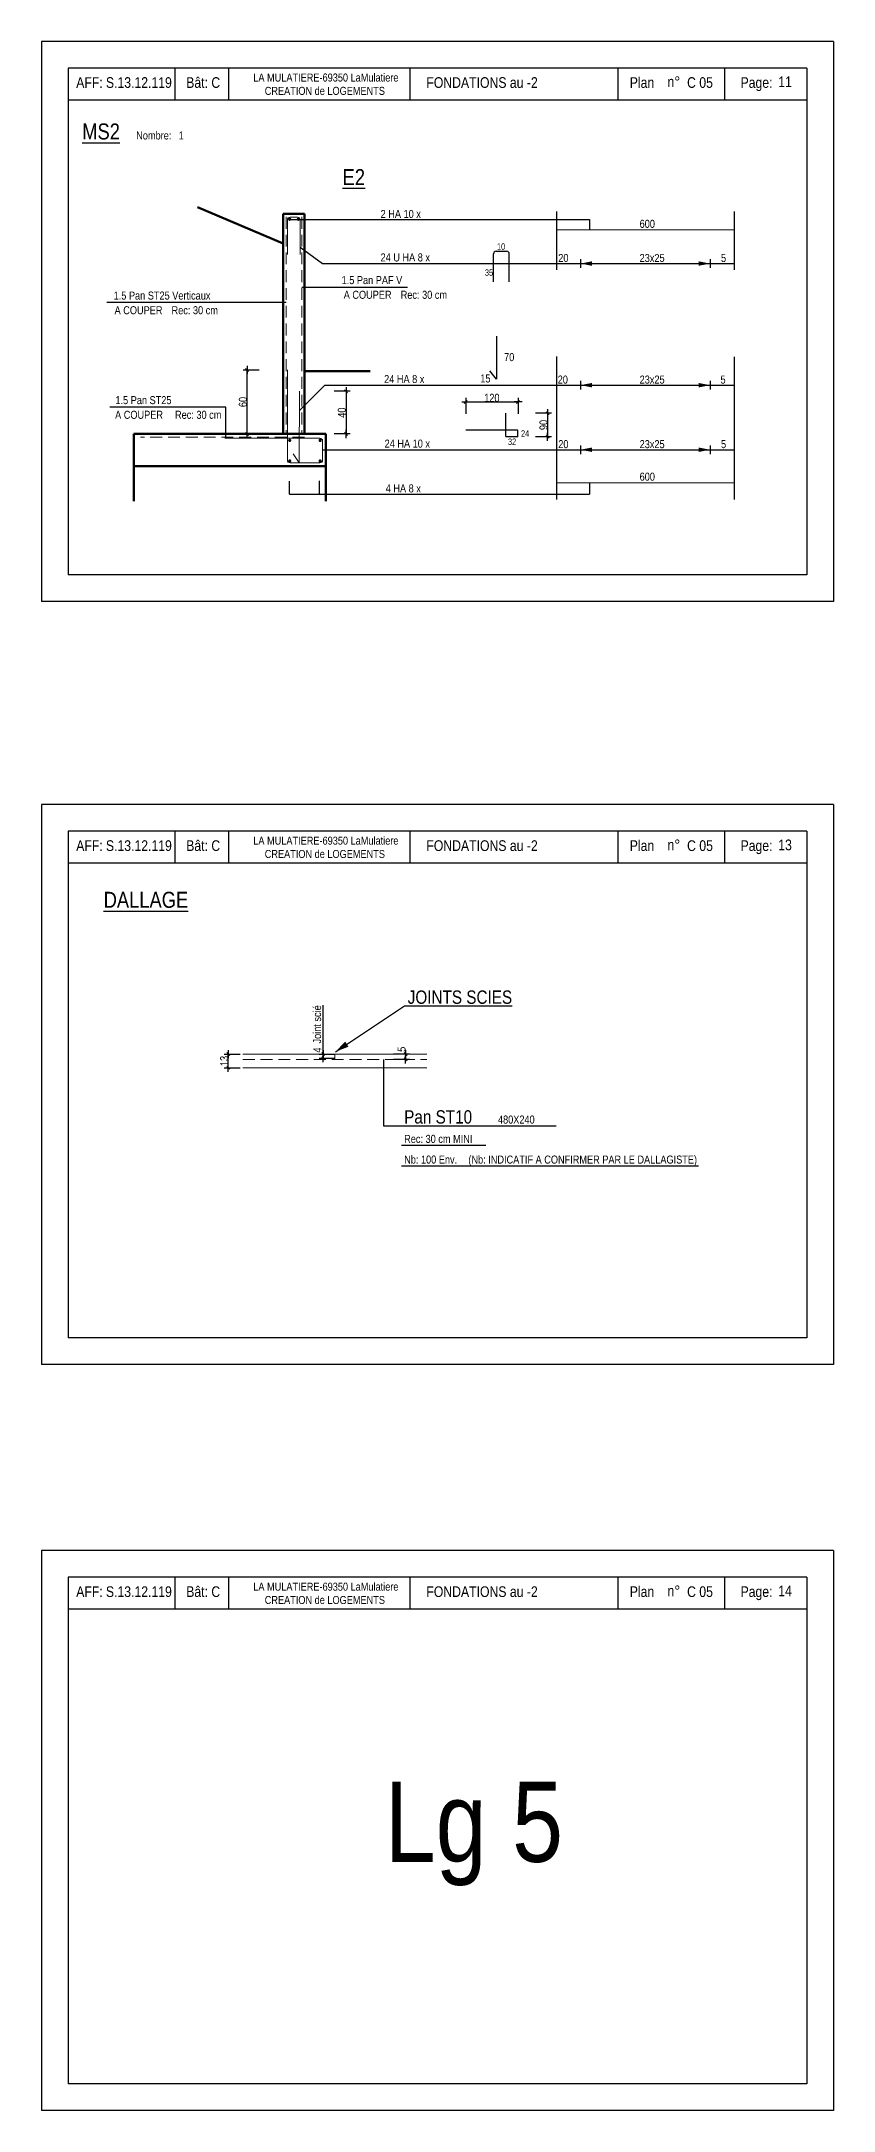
# Model space of a CAD drawing. Header units: centimetres. Extents: x -4990 to 114398, y -61489 to -12305.
# Drawn here: x 84335 to 85820, y -50094 to -46214 of the extents above; entities that cross this region are included whole.
import ezdxf
from ezdxf.enums import TextEntityAlignment as Align

# ---------------------------------------------------------------- set-up
doc = ezdxf.new("R2010")
doc.units = ezdxf.units.CM
doc.header["$LTSCALE"] = 0.5
doc.linetypes.add('CACHE', pattern=[9.525, 6.35, -3.175])
doc.layers.get('DEFPOINTS').update_dxf_attribs({"linetype": 'CONTINUOUS'})
for name, color, linetype in [('01_cote_gen', 4, 'CONTINUOUS'), ('01_fenetres', 171, 'CONTINUOUS'), ('01_linteaux', 2, 'CONTINUOUS'), ('01_texte', 230, 'CONTINUOUS'), ('AA_COTES', 2, 'CONTINUOUS')]:
    doc.layers.add(name, color=color, linetype=linetype)
doc.layers.add('01_murs_coup', color=5, linetype='CONTINUOUS', lineweight=60)
doc.layers.add('01_sem', color=42, linetype='CONTINUOUS', lineweight=15)
doc.styles.add('STYLE2', font='ARIALN.TTF')
doc.dimstyles.new('JB25', dxfattribs={"dimscale": 0.1, "dimtxt": 150, "dimasz": 15, "dimexe": 0.1, "dimexo": 0.1, "dimgap": 0.09, "dimtad": 1, "dimdec": 1, "dimlfac": 0.5, "dimdsep": 46, "dimtxsty": 'STYLE2', "dimblk1": 'BOND_G', "dimblk2": 'BOND_D', "dimsah": 1, "dimcen": 1.5, "dimdle": 0.01, "dimse1": 1, "dimse2": 1, "dimclrd": 4, "dimclre": 2, "dimclrt": 6, "dimazin": 2, "dimtfac": 2.333333, "dimtdec": 1, "dimtix": 1, "dimtmove": 2, "dimatfit": 3, "dimldrblk": 'BOND_G', "dimfxl": 1, "dimtolj": 1, "dimtzin": 0, "dimarcsym": 0})
doc.dimstyles.new('JB50', dxfattribs={"dimscale": 0.1, "dimtxt": 150, "dimasz": 15, "dimexe": 0.1, "dimexo": 0.1, "dimgap": 0.09, "dimtad": 1, "dimdec": 1, "dimdsep": 46, "dimtxsty": 'STYLE2', "dimblk1": 'BOND_G', "dimblk2": 'BOND_D', "dimsah": 1, "dimcen": 1.5, "dimdle": 0.01, "dimse1": 1, "dimse2": 1, "dimclrd": 4, "dimclre": 2, "dimclrt": 6, "dimazin": 2, "dimtfac": 2.333333, "dimtdec": 1, "dimtix": 1, "dimtmove": 2, "dimatfit": 3, "dimldrblk": 'BOND_G', "dimfxl": 1, "dimtolj": 1, "dimtzin": 0, "dimarcsym": 0})

# ---------------------------------------------------------------- blocks, each defined once
blk = doc.blocks.new('BOND_G')
at = {"layer": 'AA_COTES', "color": 0}
for p, q in [((5, 0), (-5, 0)), ((1.8, 1.8), (-1.8, -1.8)), ((0, -5), (0, 15))]:
    blk.add_line(p, q, dxfattribs=at)
blk = doc.blocks.new('BOND_D')
at = {"layer": 'AA_COTES', "color": 0}
for p, q in [((5, 0), (-5, 0)), ((-1.8, -1.8), (1.8, 1.8)), ((0, 5), (0, -15))]:
    blk.add_line(p, q, dxfattribs=at)
blk = doc.blocks.new('*D4377')
at = {"layer": '01_cote_gen', "color": 4, "lineweight": -2, "ltscale": 2, "transparency": 16777216}
blk.add_line((84720.5, -46949), (84720.5, -46832), dxfattribs=at)
at = {"layer": 'DEFPOINTS', "color": 0, "ltscale": 2}
for p in [(84720.5, -46830.5), (84796.1, -46830.5), (84788.1, -46950.5)]:
    blk.add_point(p, dxfattribs=at)
at = {"layer": '01_cote_gen', "color": 4, "lineweight": -2, "ltscale": 2, "transparency": 16777216, "xscale": 1.5, "yscale": 1.5, "zscale": 1.5}
for name, p, rotation in [('BOND_D', (84720.5, -46830.5), 90), ('BOND_G', (84720.5, -46950.5), 270)]:
    blk.add_blockref(name, p, dxfattribs=dict(at, rotation=rotation))
at = {"layer": '01_cote_gen', "color": 6, "ltscale": 2, "transparency": 16777216, "insert": (84712.8, -46890.5), "char_height": 15, "attachment_point": 5, "rotation": 90, "style": 'STYLE2'}
blk.add_mtext('\\A1;60', dxfattribs=at)
blk = doc.blocks.new('*D4378')
at = {"layer": '01_cote_gen', "color": 4, "lineweight": -2, "ltscale": 2, "transparency": 16777216}
blk.add_line((84906, -46872), (84906, -46949), dxfattribs=at)
at = {"layer": 'DEFPOINTS', "color": 0, "ltscale": 2}
for p in [(84819, -46870.5), (84861, -46950.5), (84906, -46950.5)]:
    blk.add_point(p, dxfattribs=at)
at = {"layer": '01_cote_gen', "color": 4, "lineweight": -2, "ltscale": 2, "transparency": 16777216, "xscale": 1.5, "yscale": 1.5, "zscale": 1.5}
for name, p, rotation in [('BOND_G', (84906, -46870.5), 90), ('BOND_D', (84906, -46950.5), 270)]:
    blk.add_blockref(name, p, dxfattribs=dict(at, rotation=rotation))
at = {"layer": '01_cote_gen', "color": 6, "ltscale": 2, "transparency": 16777216, "insert": (84898.3, -46910.5), "char_height": 15, "attachment_point": 5, "rotation": 90, "style": 'STYLE2'}
blk.add_mtext('\\A1;40', dxfattribs=at)
blk = doc.blocks.new('*D4379')
at = {"layer": '01_cote_gen', "color": 4, "lineweight": -2, "ltscale": 2, "transparency": 16777216}
blk.add_line((85131.9, -46890.5), (85226.9, -46890.5), dxfattribs=at)
at = {"layer": 'DEFPOINTS', "color": 0, "ltscale": 2}
for p in [(85228.4, -46890.5), (85130.4, -46943.5), (85228.4, -46943.5)]:
    blk.add_point(p, dxfattribs=at)
at = {"layer": '01_cote_gen', "color": 4, "lineweight": -2, "ltscale": 2, "transparency": 16777216, "xscale": 1.5, "yscale": 1.5, "zscale": 1.5, "rotation": 180}
blk.add_blockref('BOND_G', (85130.4, -46890.5), dxfattribs=at)
at = {"layer": '01_cote_gen', "color": 4, "lineweight": -2, "ltscale": 2, "transparency": 16777216, "xscale": 1.5, "yscale": 1.5, "zscale": 1.5}
blk.add_blockref('BOND_D', (85228.4, -46890.5), dxfattribs=at)
at = {"layer": '01_cote_gen', "color": 6, "ltscale": 2, "transparency": 16777216, "insert": (85179.4, -46882.8), "char_height": 15, "attachment_point": 5, "style": 'STYLE2'}
blk.add_mtext('\\A1;120', dxfattribs=at)
blk = doc.blocks.new('*D4380')
at = {"layer": '01_cote_gen', "color": 4, "lineweight": -2, "ltscale": 2, "transparency": 16777216}
blk.add_line((85284, -46913), (85284, -46954.2), dxfattribs=at)
at = {"layer": 'DEFPOINTS', "color": 0, "ltscale": 2}
for p in [(85205.4, -46911.5), (85216.9, -46955.8), (85284, -46955.8)]:
    blk.add_point(p, dxfattribs=at)
at = {"layer": '01_cote_gen', "color": 4, "lineweight": -2, "ltscale": 2, "transparency": 16777216, "xscale": 1.5, "yscale": 1.5, "zscale": 1.5}
for name, p, rotation in [('BOND_G', (85284, -46911.5), 90), ('BOND_D', (85284, -46955.8), 270)]:
    blk.add_blockref(name, p, dxfattribs=dict(at, rotation=rotation))
at = {"layer": '01_cote_gen', "color": 6, "ltscale": 2, "transparency": 16777216, "insert": (85276.3, -46933.6), "char_height": 15, "attachment_point": 5, "rotation": 90, "style": 'STYLE2'}
blk.add_mtext('\\A1;90', dxfattribs=at)
blk = doc.blocks.new('*D4385')
at = {"layer": '01_cote_gen', "color": 4, "linetype": 'Continuous', "lineweight": -2, "transparency": 16777216}
blk.add_line((84685.4, -48137.3), (84685.4, -48114.3), dxfattribs=at)
at = {"layer": 'DEFPOINTS', "color": 0, "linetype": 'Continuous'}
for p in [(84685.4, -48112.8), (84712.6, -48112.8), (84712.6, -48138.8)]:
    blk.add_point(p, dxfattribs=at)
at = {"layer": '01_cote_gen', "color": 4, "linetype": 'Continuous', "lineweight": -2, "transparency": 16777216, "xscale": 1.5, "yscale": 1.5, "zscale": 1.5}
for name, p, rotation in [('BOND_D', (84685.4, -48112.8), 90), ('BOND_G', (84685.4, -48138.8), 270)]:
    blk.add_blockref(name, p, dxfattribs=dict(at, rotation=rotation))
at = {"layer": '01_cote_gen', "color": 6, "linetype": 'Continuous', "lineweight": 0, "transparency": 16777216, "insert": (84677.8, -48125.8), "char_height": 15, "attachment_point": 5, "rotation": 90, "style": 'STYLE2'}
blk.add_mtext('\\A1;13', dxfattribs=at)
blk = doc.blocks.new('*D4386')
at = {"layer": '01_cote_gen', "color": 4, "linetype": 'Continuous', "lineweight": -2, "transparency": 16777216}
blk.add_line((85017.8, -48114.3), (85017.8, -48121.3), dxfattribs=at)
at = {"layer": 'DEFPOINTS', "color": 0, "linetype": 'Continuous'}
for p in [(85017.8, -48112.8), (85017.8, -48122.8), (85017.8, -48122.8)]:
    blk.add_point(p, dxfattribs=at)
at = {"layer": '01_cote_gen', "color": 4, "linetype": 'Continuous', "lineweight": -2, "transparency": 16777216, "xscale": 1.5, "yscale": 1.5, "zscale": 1.5}
for name, p, rotation in [('BOND_G', (85017.8, -48112.8), 90), ('BOND_D', (85017.8, -48122.8), 270)]:
    blk.add_blockref(name, p, dxfattribs=dict(at, rotation=rotation))
at = {"layer": '01_cote_gen', "color": 6, "linetype": 'Continuous', "lineweight": 0, "transparency": 16777216, "insert": (85010.2, -48103.9), "char_height": 15, "attachment_point": 5, "rotation": 90, "style": 'STYLE2'}
blk.add_mtext('\\A1;5', dxfattribs=at)
blk = doc.blocks.new('*D4387')
at = {"layer": '01_cote_gen', "color": 4, "linetype": 'Continuous', "lineweight": -2, "transparency": 16777216}
blk.add_line((84863.2, -48119.3), (84863.2, -48114.3), dxfattribs=at)
at = {"layer": 'DEFPOINTS', "color": 0, "linetype": 'Continuous'}
for p in [(84863.2, -48112.8), (84871.7, -48112.8), (84871.7, -48120.8)]:
    blk.add_point(p, dxfattribs=at)
at = {"layer": '01_cote_gen', "color": 4, "linetype": 'Continuous', "lineweight": -2, "transparency": 16777216, "xscale": 1.5, "yscale": 1.5, "zscale": 1.5}
for name, p, rotation in [('BOND_D', (84863.2, -48112.8), 90), ('BOND_G', (84863.2, -48120.8), 270)]:
    blk.add_blockref(name, p, dxfattribs=dict(at, rotation=rotation))
at = {"layer": '01_cote_gen', "color": 6, "linetype": 'Continuous', "lineweight": 0, "transparency": 16777216, "insert": (84852.5, -48105.5), "char_height": 15, "attachment_point": 5, "rotation": 90, "style": 'STYLE2'}
blk.add_mtext('\\A1;4', dxfattribs=at)

msp = doc.modelspace()

# ---------------------------------------------------------------- linework, layer by layer
at = {"layer": '01_cote_gen', "linetype": 'Continuous', "lineweight": 0}
msp.add_line((84885.091, -48112.812), (84885.091, -48120.812), dxfattribs=at)
at = {"layer": '01_fenetres', "ltscale": 30}
for p, q in [((84385, -46264.5), (84385, -47214.5)), ((84385, -46264.5), (84385, -47214.5)), ((84385, -46264.5), (84385, -47214.5)), ((85770, -46264.5), (84385, -46264.5)), ((84585, -46264.5), (84585, -46324.5)), ((84685.5, -46264.5), (84685.5, -46324.5)), ((85025.673, -46264.5), (85025.673, -46324.5)), ((85415.868, -46324.5), (85415.868, -46264.5)), ((85615.868, -46324.5), (85615.868, -46264.5)), ((85770, -46264.5), (85770, -47214.5)), ((85770, -46324.5), (84385, -46324.5)), ((85770, -47214.5), (84385, -47214.5)), ((84385, -47695), (84385, -48645)), ((85770, -47695), (84385, -47695)), ((84585, -47695), (84585, -47755)), ((84685.5, -47695), (84685.5, -47755)), ((85025.673, -47695), (85025.673, -47755)), ((85415.868, -47755), (85415.868, -47695)), ((85615.868, -47755), (85615.868, -47695)), ((85770, -47695), (85770, -48645)), ((85770, -47755), (84385, -47755)), ((85770, -48645), (84385, -48645)), ((84385, -49093.5), (84385, -50043.5)), ((84385, -49093.5), (84385, -50043.5)), ((84385, -49093.5), (84385, -50043.5)), ((85770, -49093.5), (84385, -49093.5)), ((84585, -49093.5), (84585, -49153.5)), ((84685.5, -49093.5), (84685.5, -49153.5)), ((85025.673, -49093.5), (85025.673, -49153.5)), ((85415.868, -49153.5), (85415.868, -49093.5)), ((85615.868, -49153.5), (85615.868, -49093.5)), ((85770, -49093.5), (85770, -50043.5)), ((85770, -49153.5), (84385, -49153.5)), ((85770, -50043.5), (84385, -50043.5))]:
    msp.add_line(p, q, dxfattribs=at)
at = {"layer": '01_linteaux', "linetype": 'Continuous'}
for p, q in [((85182.5, -46665.53), (85182.5, -46612.947)), ((85187.5, -46607.947), (85207.111, -46607.947)), ((85212.111, -46665.53), (85212.111, -46612.947)), ((85187.88, -46766.84), (85187.88, -46847.84)), ((85187.88, -46847.84), (85175.88, -46831.84)), ((85205.368, -46954.75), (85205.368, -46911.5)), ((85227.368, -46943.5), (85130.368, -46943.5)), ((85227.368, -46955.75), (85206.368, -46955.75)), ((85228.368, -46954.75), (85228.368, -46944.5))]:
    msp.add_line(p, q, dxfattribs=at)
for centre, radius, start, end in [((85187.5, -46612.947), 5, 90, 180), ((85207.111, -46612.947), 5, 0, 90), ((85206.368, -46954.75), 1, 180, 270), ((85227.368, -46944.5), 1, 0, 90), ((85227.368, -46954.75), 1, 270, 0)]:
    msp.add_arc(centre, radius, start, end, dxfattribs=at)
at = {"layer": '01_murs_coup'}
for p, q in [((84788.137, -46593.5), (84627.5, -46525.5)), ((84788.137, -46538), (84828.137, -46538)), ((84788.137, -46538), (84788.137, -46950.5)), ((84828.137, -46538), (84828.137, -46950.5)), ((84828.137, -46832.5), (84951, -46832.5)), ((84508.137, -46950.5), (84508.137, -47010.5)), ((84828.137, -46950.5), (84508.137, -46950.5)), ((84868.137, -46950.5), (84828.137, -46950.5)), ((84868.137, -46950.5), (84868.137, -47010.5)), ((84508.137, -47010.5), (84868.137, -47010.5)), ((84508.137, -47010.5), (84508.137, -47076.343)), ((84868.137, -47010.5), (84868.137, -47076.343))]:
    msp.add_line(p, q, dxfattribs=at)
at = {"layer": '01_murs_coup', "linetype": 'Continuous', "lineweight": 0}
for p, q in [((85300.5, -46568), (85633.5, -46568)), ((85300.5, -47042), (85633.5, -47042)), ((84712.567, -48112.812), (85057.615, -48112.812)), ((84712.567, -48138.812), (85057.615, -48138.812))]:
    msp.add_line(p, q, dxfattribs=at)
at = {"layer": '01_sem', "color": 2, "linetype": 'CACHE', "lineweight": 0, "ltscale": 7}
for p, q in [((84794.137, -46543.5), (84794.137, -46950.5)), ((84823.137, -46543.5), (84823.137, -46950.5)), ((84828.137, -46956.5), (84520.637, -46956.5)), ((84712.567, -48122.812), (85057.615, -48122.812))]:
    msp.add_line(p, q, dxfattribs=at)
at = {"layer": '01_sem', "color": 2, "lineweight": 0, "ltscale": 7}
for p, q in [((84801.137, -46544), (84815.137, -46544)), ((84796.137, -46549), (84796.137, -46614)), ((84820.137, -46549), (84820.137, -46614)), ((84796.137, -46830.5), (84796.137, -46999.5)), ((84818.998, -46870.477), (84818.5, -47004.5)), ((84857.137, -46958.5), (84678.637, -46958.5)), ((84862.137, -46963.5), (84862.137, -46999.5)), ((84801.137, -47004.5), (84857.137, -47004.5)), ((84818.5, -47004.5), (84807, -46987.5))]:
    msp.add_line(p, q, dxfattribs=at)
at = {"layer": '01_sem', "color": 2, "lineweight": 0, "ltscale": 7, "const_width": 3}
for points in [[(84799, -46548, 1), (84802, -46548, 1)], [(84815, -46548, 1), (84818, -46548, 1)], [(84799, -46962.5, 1), (84802, -46962.5, 1)], [(84856, -46962.5, 1), (84859, -46962.5, 1)], [(84799, -47001, 1), (84802, -47001, 1)], [(84856, -47001, 1), (84859, -47001, 1)]]:
    msp.add_lwpolyline(points, format="xyb", close=True, dxfattribs=at)
at = {"layer": '01_sem', "color": 2, "lineweight": 0, "ltscale": 7}
for centre, start, end in [((84801.137, -46549), 90, 180), ((84815.137, -46549), 0, 90), ((84857.137, -46963.5), 0, 90), ((84801.137, -46999.5), 180, 270), ((84857.137, -46999.5), 270, 0)]:
    msp.add_arc(centre, 5, start, end, dxfattribs=at)
at = {"layer": '01_texte', "ltscale": 30}
for p, q in [((84335, -46214.5), (84335, -47264.5)), ((84335, -46214.5), (84335, -47264.5)), ((85820, -46214.5), (84335, -46214.5)), ((85820, -46214.5), (85820, -47264.5)), ((85820, -46214.5), (85820, -47264.5)), ((85820, -47264.5), (84335, -47264.5)), ((84335, -47645), (84335, -48695)), ((85820, -47645), (84335, -47645)), ((85820, -47645), (85820, -48695)), ((85820, -48695), (84335, -48695)), ((84335, -49043.5), (84335, -50093.5)), ((84335, -49043.5), (84335, -50093.5)), ((85820, -49043.5), (84335, -49043.5)), ((85820, -49043.5), (85820, -50093.5)), ((85820, -49043.5), (85820, -50093.5)), ((85820, -50093.5), (84335, -50093.5))]:
    msp.add_line(p, q, dxfattribs=at)
at = {"layer": '01_texte', "linetype": 'Continuous'}
for p, q in [((85300.5, -46533.5), (85300.5, -46643)), ((85633.5, -46533.5), (85633.5, -46643)), ((84800, -46548.5), (85362.5, -46548.5)), ((85362.5, -46548.5), (85362.5, -46568)), ((84820.137, -46600), (84862.137, -46631)), ((85345.5, -46623), (85345.5, -46639)), ((85588.5, -46623), (85588.5, -46639)), ((84862.137, -46631), (85633.5, -46631)), ((85300.5, -46805), (85300.5, -47073)), ((85633.5, -46806), (85633.5, -47073)), ((85345.5, -46851), (85345.5, -46867)), ((85588.5, -46851), (85588.5, -46867)), ((84818.864, -46906.496), (84866.5, -46859)), ((84866.5, -46859), (85633.5, -46859)), ((85345.5, -46972), (85345.5, -46988)), ((85588.5, -46972), (85588.5, -46988)), ((84862.137, -46980), (85633.5, -46980)), ((84800, -47063), (84800, -47039)), ((84856.5, -47063), (84856.5, -47038.5)), ((85362.5, -47042), (85362.5, -47063)), ((84800, -47063), (85362.5, -47063))]:
    msp.add_line(p, q, dxfattribs=at)
at = {"layer": '01_texte'}
for p, q in [((84823.137, -46675), (85021.069, -46675)), ((84794.137, -46704), (84457.5, -46704)), ((84680.5, -46900), (84463, -46900)), ((84680.5, -46956.5), (84680.5, -46900)), ((84863.161, -48112.812), (84863.161, -48021.176)), ((84886.18, -48108.522), (85015.627, -48022.56)), ((85015.627, -48022.56), (85217.739, -48022.56)), ((84976.28, -48122.812), (84976.28, -48247.409)), ((84976.28, -48247.409), (85299.654, -48247.409)), ((85009.989, -48283.632), (85167.978, -48283.632)), ((85009.989, -48322.377), (85566.48, -48322.377))]:
    msp.add_line(p, q, dxfattribs=at)
at = {"layer": '01_texte', "linetype": 'Continuous'}
for points in [[(85345.5, -46631), (85367.2, -46626.8), (85367.2, -46631)], [(85345.5, -46631), (85367.2, -46635.2), (85367.2, -46631)], [(85588.5, -46631), (85566.8, -46626.8), (85566.8, -46631)], [(85588.5, -46631), (85566.8, -46635.2), (85566.8, -46631)], [(85345.5, -46859), (85367.2, -46854.8), (85367.2, -46859)], [(85588.5, -46859), (85566.8, -46854.8), (85566.8, -46859)], [(85345.5, -46859), (85367.2, -46863.2), (85367.2, -46859)], [(85588.5, -46859), (85566.8, -46863.2), (85566.8, -46859)], [(85345.5, -46980), (85367.2, -46975.8), (85367.2, -46980)], [(85345.5, -46980), (85367.2, -46984.2), (85367.2, -46980)], [(85588.5, -46980), (85566.8, -46975.8), (85566.8, -46980)], [(85588.5, -46980), (85566.8, -46984.2), (85566.8, -46980)]]:
    msp.add_solid(points, dxfattribs=at)
at = {"layer": '01_texte'}
for points in [[(84886.18, -48108.522), (84904.398, -48089.587), (84907.549, -48094.332)], [(84886.18, -48108.522), (84910.7, -48099.076), (84907.549, -48094.332)]]:
    msp.add_solid(points, dxfattribs=at)

# ---------------------------------------------------------------- texts
at = {"layer": '01_texte', "style": 'STYLE2'}
for s, height, p in [('LA MULATIERE-69350 LaMulatiere', 15, (84732.197, -46289.784)), ('AFF:', 20, (84400.296, -46301.651)), ('S.13.12.119', 20, (84455.96, -46301.651)), ('Bât: C', 20, (84606.46, -46301.651)), ('CREATION de LOGEMENTS', 15, (84753.679, -46314.784)), ('FONDATIONS au -2', 20, (85056.618, -46301.651)), ('Plan', 20, (85437.913, -46301.651)), ('n%%D', 20, (85508.598, -46300.209)), (' C 05', 20, (85538.941, -46301.651)), ('Page:', 20, (85645.582, -46301.651)), ('11', 20, (85716.267, -46300.209)), ('%%UMS2', 30, (84411.577, -46398.391)), ('Nombre:', 15, (84512.775, -46398.391)), ('1', 15, (84592.398, -46398.391)), ('%%UE2', 30, (84899.577, -46483.891)), ('10', 12, (85189.039, -46605.157)), ('35', 12, (85166.415, -46653.95)), ('Bât: C', 20, (84606.46, -47732.151)), ('LA MULATIERE-69350 LaMulatiere', 15, (84732.197, -47720.284)), ('Plan', 20, (85437.913, -47732.151)), ('n%%D', 20, (85508.598, -47730.709)), ('13', 20, (85716.267, -47730.709)), ('AFF:', 20, (84400.296, -47732.151)), ('S.13.12.119', 20, (84455.96, -47732.151)), ('CREATION de LOGEMENTS', 15, (84753.679, -47745.284)), ('FONDATIONS au -2', 20, (85056.618, -47732.151)), (' C 05', 20, (85538.941, -47732.151)), ('Page:', 20, (85645.582, -47732.151)), ('JOINTS SCIES', 25, (85021.704, -48018.696)), ('Pan ST10', 25, (85015.008, -48243.19)), ('480X240', 15, (85190.855, -48243.19)), ('Rec: 30 cm MINI', 15, (85015.008, -48279.414)), ('Nb: 100 Env.', 15, (85015.008, -48318.159)), ('(Nb: INDICATIF A CONFIRMER PAR LE DALLAGISTE)', 15, (85135.377, -48318.159)), ('LA MULATIERE-69350 LaMulatiere', 15, (84732.197, -49118.784)), ('AFF:', 20, (84400.296, -49130.651)), ('S.13.12.119', 20, (84455.96, -49130.651)), ('Bât: C', 20, (84606.46, -49130.651)), ('CREATION de LOGEMENTS', 15, (84753.679, -49143.784)), ('FONDATIONS au -2', 20, (85056.618, -49130.651)), ('Plan', 20, (85437.913, -49130.651)), ('n%%D', 20, (85508.598, -49129.209)), (' C 05', 20, (85538.941, -49130.651)), ('Page:', 20, (85645.582, -49130.651)), ('14', 20, (85716.267, -49129.209)), ('Lg 5', 150, (84978.465, -49627.151))]:
    msp.add_text(s, height=height, dxfattribs=at).set_placement(p)
for s, height, p in [('2 HA 10 x', 15, (85046.347, -46545.5)), ('600', 15, (85485.057, -46564)), ('24 U HA 8 x', 15, (85063.404, -46627)), ('20', 15, (85322.943, -46628)), ('23x25', 15, (85503.208, -46628)), ('5', 15, (85618.5, -46628)), ('1.5 Pan PAF V', 15, (85011.404, -46669.5)), ('1.5 Pan ST25 Verticaux', 15, (84651.904, -46698.5)), ('A COUPER', 15, (84991.404, -46697)), ('Rec: 30 cm', 15, (85095.404, -46697)), ('A COUPER', 15, (84561.904, -46726)), ('Rec: 30 cm', 15, (84665.904, -46726)), ('70', 15, (85221.437, -46813.84)), ('24 HA 8 x', 15, (85052.904, -46855)), ('15', 15, (85176.88, -46853.84)), ('20', 15, (85321.943, -46856)), ('23x25', 15, (85503.208, -46856)), ('5', 15, (85617.5, -46856)), ('1.5 Pan ST25  ', 15, (84588.404, -46894.5)), ('A COUPER', 15, (84562.904, -46922)), ('Rec: 30 cm', 15, (84672.404, -46922)), ('24 HA 10 x', 15, (85063.404, -46976)), ('32', 12, (85224.904, -46971)), ('24', 12, (85249.404, -46955.5)), ('20', 15, (85322.943, -46977)), ('23x25', 15, (85503.208, -46977)), ('5', 15, (85618.5, -46977)), ('4 HA 8 x', 15, (85046.347, -47060)), ('600', 15, (85485.057, -47038))]:
    msp.add_text(s, height=height, dxfattribs=at).set_placement(p, align=Align.RIGHT)
msp.add_text('%%uDALLAGE', height=30, dxfattribs=at).set_placement((84530.97, -47823.694), align=Align.MIDDLE)
msp.add_text('Joint scié', height=15, rotation=90, dxfattribs=at).set_placement((84859.26, -48093.066))

# ---------------------------------------------------------------- dimensions: what is measured, and where the dimension line sits
at = {"layer": '01_cote_gen', "ltscale": 2}
for base, p1, p2, text, picture, middle in [((84720.5, -46830.5), (84788.137, -46950.5), (84796.137, -46830.5), '60', '*D4377', (84712.832, -46890.5)), ((84906, -46950.5), (84818.998, -46870.477), (84861, -46950.5), '40', '*D4378', (84898.332, -46910.489)), ((85284, -46955.75), (85205.368, -46911.5), (85216.868, -46955.75), '90', '*D4380', (85276.332, -46933.625))]:
    dim = msp.add_linear_dim(base=base, p1=p1, p2=p2, angle=90, text=text, dimstyle='JB50', dxfattribs=at)
    dim.commit()
    dim.dimension.update_dxf_attribs({"geometry": picture, "text_midpoint": middle})
dim = msp.add_linear_dim(base=(85228.368, -46890.5), p1=(85130.368, -46943.5), p2=(85228.368, -46943.5), text='120', dimstyle='JB50', dxfattribs=at)
dim.commit()
dim.dimension.update_dxf_attribs({"geometry": '*D4379', "text_midpoint": (85179.368, -46882.832)})
at = {"layer": '01_cote_gen', "linetype": 'Continuous', "lineweight": 0}
for base, p1, p2, picture, middle in [((85017.829, -48122.812), (85017.829, -48112.812), (85017.829, -48122.812), '*D4386', (85010.192, -48103.935)), ((84863.161, -48112.812), (84871.661, -48120.812), (84871.661, -48112.812), '*D4387', (84852.481, -48105.482))]:
    dim = msp.add_linear_dim(base=base, p1=p1, p2=p2, angle=90, dimstyle='JB25', dxfattribs=at)
    dim.commit()
    dim.dimension.update_dxf_attribs({"geometry": picture, "text_midpoint": middle, "dimtype": 160})
dim = msp.add_linear_dim(base=(84685.429, -48112.812), p1=(84712.567, -48138.812), p2=(84712.567, -48112.812), angle=90, dimstyle='JB25', dxfattribs=at)
dim.commit()
dim.dimension.update_dxf_attribs({"geometry": '*D4385', "text_midpoint": (84677.762, -48125.812)})

doc.saveas('drawing.dxf')
